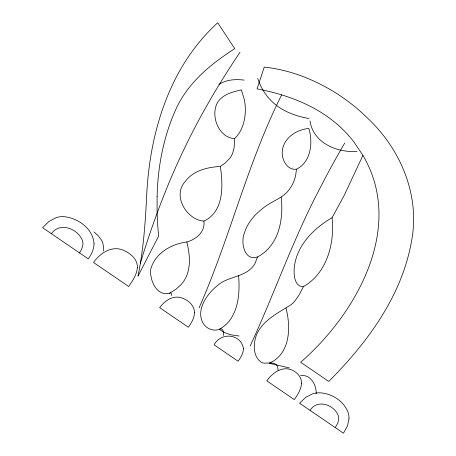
<?xml version="1.0" encoding="UTF-8"?>
<svg xmlns="http://www.w3.org/2000/svg" width="456" height="456" viewBox="0 0 456 456"><rect width="100%" height="100%" fill="white"/><g stroke="black" fill="none" stroke-linecap="round" stroke-linejoin="round"><path stroke-width="0.68" d="M103.689 251.062L103.575 247.112L102.902 243.487A17.413 16.661 10 0 0 101.471 240.05L98.023 235.501L94.004 231.939M296.497 169.222C287.571 170.447 282.144 160.552 282.201 152.783C282.349 138.818 296.029 129.532 308.86 128.449C313.05 142.591 311.197 161.931 296.497 169.222L295.534 176.198L293.772 181.653A37.295 35.682 10 0 1 289.697 188.869C283.165 198.616 270.932 201.187 262.422 208.683C254.294 214.981 247.22 223.246 244.353 233.295C240.483 242.335 244.33 261.636 257.583 256.922A41.023 39.25 10 0 0 267.427 249.66C280.731 235.929 283.108 215.392 281.244 197.174M257.583 256.922L254.932 263.636A24.259 23.21 10 0 1 252.134 267.484C242.94 277.487 227.538 276.524 217.523 285.507C207.463 293.482 196.411 308.604 202.356 321.85C205.308 328.514 213.67 332.207 220.379 328.884C223.753 328.428 223.48 333.29 223.617 335.491M171.228 295.528C172.094 294.137 170.863 291.857 169.296 293.373C156.317 296.223 149.887 280.326 150.6 269.764C154.715 253.336 171.028 244.063 186.835 241.959C196.126 239.468 205.451 231.619 203.917 221.097C224.266 211.555 223.109 185.233 220.339 166.411L224.933 163.288L229.818 158.266A24.544 23.484 10 0 0 232.731 152.982L234.167 147.562L234.601 138.618C242.199 131.379 245.185 120.572 245.345 110.341A57.165 54.697 10 0 0 244.427 100.012L241.395 89.872C233.985 91.559 226.102 93.508 220.419 98.872A18.753 17.944 10 0 0 216.988 103.58C210.569 116.719 219.017 137.792 234.601 138.618M140.243 263.522C150.85 228.747 163.237 194.478 178.33 161.39A763.15 730.193 10 0 1 197.944 121.735C210.735 97.846 224.865 74.687 240.027 52.235M199.072 307.88C229.915 238.169 247.369 163.151 281.671 94.859M250.116 346.081C274.033 294.565 292.507 240.608 318.943 190.232A997.603 954.522 10 0 1 344.776 142.973M362.919 155.365C405.31 227.173 356.489 313.757 300.647 362.246L328.742 381.438C367.764 342.336 402.722 294.901 411.882 239.183C419.651 194.632 400.573 149.471 368.368 118.913A186.949 178.877 10 0 0 333.359 91.434C312.337 78.7 288.785 69.711 264.258 67.112L257.053 88.891C286.385 94.375 315.586 105.165 338.215 125.161A121.786 116.525 10 0 1 354.055 142.135L362.919 155.365L344.303 195.191L332.076 217.711C313.261 228.547 295.499 246.593 294.137 269.376C293.812 275.692 294.884 287.086 303.468 286.596C327.1 273.11 334.795 243.208 332.076 217.711M303.468 286.596L298.634 295.682L294.804 301.068A30.352 29.041 10 0 1 290.996 304.716C277.989 313.118 262.097 320.34 256.158 335.81C253.274 344.252 252.937 355.805 260.638 361.819A8.829 8.447 10 0 0 263.414 363.096C269.695 363.483 277.898 360.531 278.103 370.204M79.498 252.892L81.584 249.455L82.906 244.684A11.719 11.212 10 0 0 82.342 240.34C77.765 228.559 59.742 221.667 51.403 233.7M335.263 427.603L337.839 423.1L338.751 418.944A10.665 10.203 10 0 0 338.09 415.097C333.661 404.506 316.903 398.875 310.097 410.411M218.943 84.542C226.307 79.481 235.592 79.082 244.177 80.096M169.296 293.373L175.925 289.298L181.157 284.533A33.037 31.612 10 0 0 186.515 276.119C191.047 265.267 189.536 253.069 186.835 241.959M220.339 166.411C210.33 167.101 199.893 169.011 191.64 175.093A32.023 30.637 10 0 0 185.387 181.363C171.895 195.447 186.721 220.037 203.917 221.097M300.555 375.533C310.661 374.233 316.515 384.904 316.202 393.727M357.065 151.369C337.109 152.925 313.061 142.927 310.017 120.891M239.047 336.021L230.212 334.698L224.067 332.356A26.14 25.012 10 0 1 220.539 330.155L219.399 329.272C238.089 319.029 240.272 294.673 238.573 275.635M309.077 118.583C297.443 116.497 285.878 112.575 276.399 105.336A52.423 50.16 10 0 1 267.74 96.957C263.283 91.474 259.977 85.135 257.674 78.472M289.435 367.935L269.148 363.25C290.398 354.204 291.059 327.208 285.98 308.017M157.109 196.439L157.069 210.444A335.291 320.813 10 0 0 158.084 230.023L158.654 236.054L137.991 276.165C143.412 249.837 145.327 222.955 146.65 196.154C149.557 132.696 169.393 66.639 217.7 22.8L234.76 48.638C216.731 60.277 199.283 73.61 186.544 91.097A118.235 113.128 10 0 0 177.338 106.162C163.995 134.286 157.81 165.414 157.109 196.439M194.484 312.257C194.484 317.838 191.503 322.854 188.362 327.254L159.68 307.663C163.294 302.755 168.287 298.344 174.477 297.312A15.014 14.37 10 0 1 179.835 297.386C186.835 298.988 194.21 304.522 194.484 312.257M94.039 243.527C94.027 249.147 91.531 254.425 88.276 258.888L42.625 227.704L48.974 221.451L55.814 217.78A21.489 20.56 10 0 1 63.013 216.583C77.258 217.483 93.058 228.37 94.039 243.527M243.441 348.783C243.344 353.446 240.722 357.555 238.106 361.237L214.115 344.844C221.035 331.717 241.275 333.775 243.441 348.783M348.982 418.671L347.557 425.796L343.459 433.2L299.563 403.218L305.571 397.427L312.263 393.955A22.395 21.426 10 0 1 319.445 392.787C331.358 393.197 343.482 400.721 347.939 411.979A20.685 19.79 10 0 1 348.982 418.671M137.387 267.433C136.857 274.586 132.679 280.782 128.66 286.476L93.543 262.485C99.613 253.832 110.295 246.211 121.319 249.455C129.014 252.128 137.689 258.381 137.387 267.433M301.496 383.644C301.006 389.612 297.682 394.862 294.297 399.616L266.788 380.828C271.884 373.669 280.531 366.812 289.856 369.263C296.064 371.098 302.054 376.707 301.496 383.644"/></g></svg>
